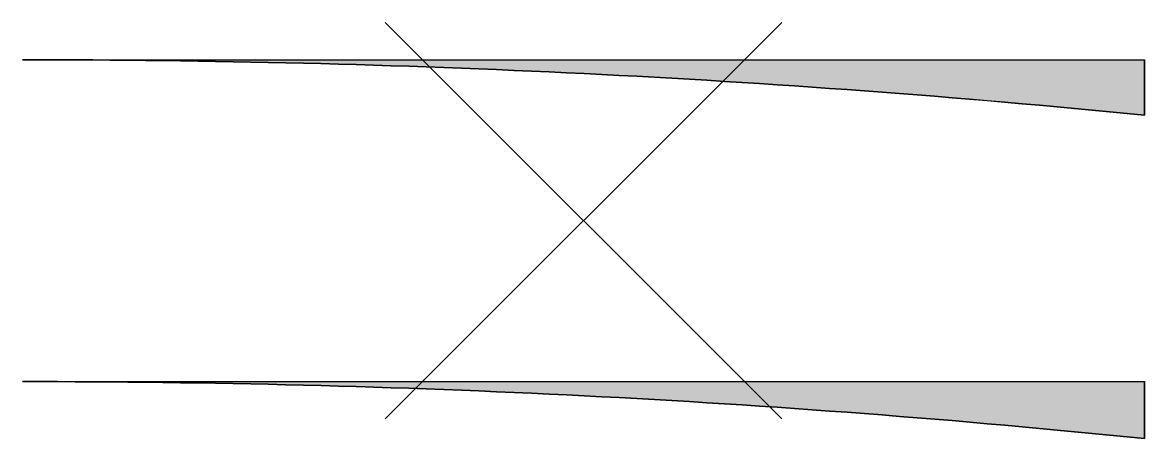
# Model space of a CAD drawing. Header units: metres. Extents: x 0 to 5, y -0.97 to 0.88.
import ezdxf

# ---------------------------------------------------------------- set-up
doc = ezdxf.new("R2010")
doc.units = ezdxf.units.M
doc.header["$MEASUREMENT"] = 0

msp = doc.modelspace()

# ---------------------------------------------------------------- hatches: boundary and pattern name
at = {"extrusion": (0, 0, -1)}
for points in [[(0, 0.7175), (-5, 0.7175), (-5, 0.4704, -0.024692)], [(0, -0.7175), (-5, -0.7175), (-5, -0.9718, -0.025413)]]:
    msp.add_hatch(color=251, dxfattribs=at).paths.add_polyline_path(points)

# ---------------------------------------------------------------- linework, layer by layer
for p, q in [((1.6161, -0.8839), (3.3839, 0.8839)), ((3.3839, -0.8839), (1.6161, 0.8839)), ((0, 0.7175), (5, 0.7175)), ((5, 0.4704), (5, 0.7175)), ((0, -0.7175), (5, -0.7175)), ((5, -0.9718), (5, -0.7175))]:
    msp.add_line(p, q)
at = {"color": 251, "flags": 128}
for points in [[(0, 0.7175), (5, 0.7175), (5, 0.4704, 0.024692)], [(0, -0.7175), (5, -0.7175), (5, -0.9718, 0.025413)]]:
    msp.add_lwpolyline(points, format="xyb", close=True, dxfattribs=at)
at = {"extrusion": (0, 0, -1)}
for radius, end in [(50.7175, 95.65773), (49.2825, 95.82303)]:
    msp.add_arc((0, -50), radius, 90, end, dxfattribs=at)

doc.saveas('drawing.dxf')
